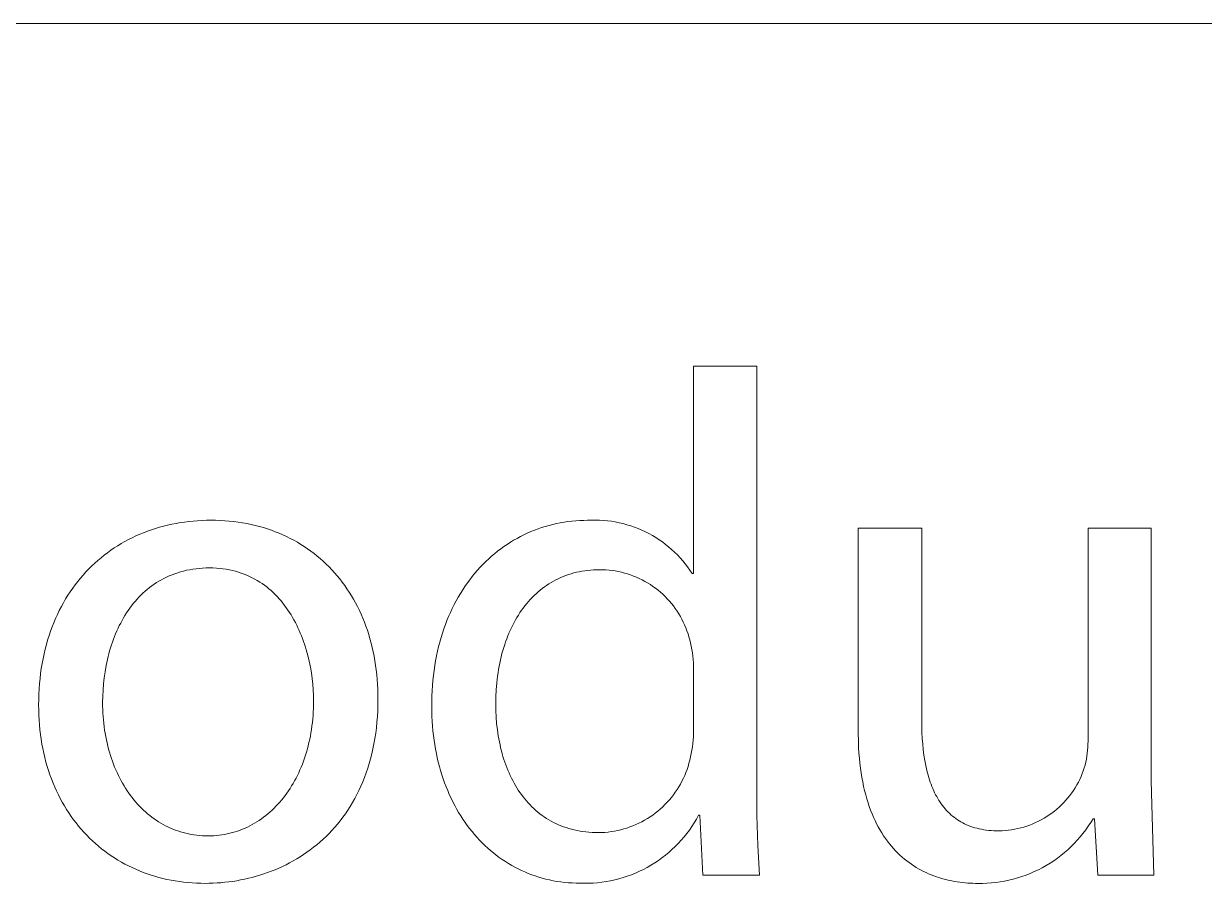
# Model space of a CAD drawing. Header units: millimetres. Extents: x 1383 to 4664, y -160 to 2132.
# Drawn here: x 3481.3 to 3535.3, y -15.9 to 23.5 of the extents above; entities that cross this region are included whole.
import ezdxf

# ---------------------------------------------------------------- set-up
doc = ezdxf.new("R2010")
doc.units = ezdxf.units.MM
doc.header["$MEASUREMENT"] = 0
doc.layers.add('Domyślny', color=7, linetype='Continuous', true_color=0x000000)

msp = doc.modelspace()

# ---------------------------------------------------------------- linework, layer by layer
at = {"layer": 'Domyślny', "color": 18, "lineweight": 15, "true_color": 0x000000}
for p, q in [((3423.999, 23.471), (4663.943, 23.471)), ((3511.93, -1.71), (3511.93, 7.784)), ((3511.93, 7.784), (3514.825, 7.784)), ((3514.825, 7.784), (3514.825, -11.423)), ((3487.848, 0.504), (3488.038, 0.547)), ((3488.038, 0.547), (3488.231, 0.585)), ((3488.231, 0.585), (3488.425, 0.619)), ((3488.425, 0.619), (3488.621, 0.648)), ((3488.621, 0.648), (3488.819, 0.673)), ((3488.819, 0.673), (3489.018, 0.693)), ((3489.018, 0.693), (3489.219, 0.709)), ((3489.219, 0.709), (3489.422, 0.72)), ((3489.422, 0.72), (3489.626, 0.727)), ((3489.626, 0.727), (3489.831, 0.73)), ((3489.831, 0.73), (3490.044, 0.727)), ((3490.044, 0.727), (3490.255, 0.72)), ((3490.255, 0.72), (3490.463, 0.708)), ((3490.463, 0.708), (3490.669, 0.691)), ((3490.669, 0.691), (3490.873, 0.67)), ((3490.873, 0.67), (3491.075, 0.643)), ((3491.075, 0.643), (3491.274, 0.613)), ((3491.274, 0.613), (3491.471, 0.577)), ((3491.471, 0.577), (3491.665, 0.537)), ((3505.481, 0.537), (3505.653, 0.576)), ((3505.653, 0.576), (3505.827, 0.611)), ((3505.827, 0.611), (3506.003, 0.641)), ((3506.003, 0.641), (3506.179, 0.667)), ((3506.179, 0.667), (3506.357, 0.688)), ((3506.357, 0.688), (3506.536, 0.705)), ((3506.536, 0.705), (3506.716, 0.717)), ((3506.716, 0.717), (3506.897, 0.724)), ((3506.897, 0.724), (3507.079, 0.726)), ((3507.079, 0.726), (3507.26, 0.734)), ((3507.26, 0.734), (3507.442, 0.736)), ((3507.442, 0.736), (3507.623, 0.731)), ((3507.623, 0.731), (3507.805, 0.72)), ((3507.805, 0.72), (3507.985, 0.703)), ((3507.985, 0.703), (3508.166, 0.68)), ((3508.166, 0.68), (3508.345, 0.651)), ((3508.345, 0.651), (3508.523, 0.615)), ((3508.523, 0.615), (3508.7, 0.573)), ((3508.7, 0.573), (3508.875, 0.526)), ((3486.224, -0.073), (3486.395, 0.008)), ((3486.395, 0.008), (3486.569, 0.085)), ((3486.569, 0.085), (3486.745, 0.158)), ((3486.745, 0.158), (3486.924, 0.226)), ((3486.924, 0.226), (3487.104, 0.291)), ((3487.104, 0.291), (3487.287, 0.35)), ((3487.287, 0.35), (3487.472, 0.406)), ((3487.472, 0.406), (3487.659, 0.457)), ((3487.659, 0.457), (3487.848, 0.504)), ((3491.665, 0.537), (3491.857, 0.493)), ((3491.857, 0.493), (3492.046, 0.444)), ((3492.046, 0.444), (3492.233, 0.391)), ((3492.233, 0.391), (3492.417, 0.333)), ((3492.417, 0.333), (3492.598, 0.271)), ((3492.598, 0.271), (3492.777, 0.205)), ((3492.777, 0.205), (3492.953, 0.135)), ((3492.953, 0.135), (3493.126, 0.06)), ((3493.126, 0.06), (3493.296, -0.019)), ((3504, -0.019), (3504.157, 0.06)), ((3504.157, 0.06), (3504.317, 0.135)), ((3504.317, 0.135), (3504.478, 0.206)), ((3504.478, 0.206), (3504.641, 0.272)), ((3504.641, 0.272), (3504.806, 0.334)), ((3504.806, 0.334), (3504.972, 0.391)), ((3504.972, 0.391), (3505.14, 0.444)), ((3505.14, 0.444), (3505.31, 0.492)), ((3505.31, 0.492), (3505.481, 0.537)), ((3508.875, 0.526), (3509.049, 0.472)), ((3509.049, 0.472), (3509.22, 0.413)), ((3509.22, 0.413), (3509.39, 0.347)), ((3509.39, 0.347), (3509.557, 0.276)), ((3509.557, 0.276), (3509.721, 0.199)), ((3509.721, 0.199), (3509.883, 0.117)), ((3509.883, 0.117), (3510.042, 0.029)), ((3510.042, 0.029), (3510.198, -0.064)), ((3519.469, -8.941), (3519.469, 0.368)), ((3519.469, 0.368), (3522.375, 0.368)), ((3522.375, 0.368), (3522.375, -8.438)), ((3529.99, -9.389), (3529.99, 0.368)), ((3529.99, 0.368), (3532.875, 0.368)), ((3532.875, 0.368), (3532.875, -11.203)), ((3485.249, -0.646), (3485.405, -0.54)), ((3485.405, -0.54), (3485.563, -0.439)), ((3485.563, -0.439), (3485.725, -0.341)), ((3485.725, -0.341), (3485.888, -0.247)), ((3485.888, -0.247), (3486.055, -0.158)), ((3486.055, -0.158), (3486.224, -0.073)), ((3493.296, -0.019), (3493.464, -0.102)), ((3493.464, -0.102), (3493.628, -0.189)), ((3493.628, -0.189), (3493.79, -0.28)), ((3493.79, -0.28), (3493.949, -0.376)), ((3493.949, -0.376), (3494.105, -0.475)), ((3494.105, -0.475), (3494.258, -0.578)), ((3503.1, -0.582), (3503.245, -0.478)), ((3503.245, -0.478), (3503.391, -0.378)), ((3503.391, -0.378), (3503.54, -0.282)), ((3503.54, -0.282), (3503.691, -0.19)), ((3503.691, -0.19), (3503.845, -0.102)), ((3503.845, -0.102), (3504, -0.019)), ((3510.198, -0.064), (3510.351, -0.163)), ((3510.351, -0.163), (3510.5, -0.267)), ((3510.5, -0.267), (3510.645, -0.375)), ((3510.645, -0.375), (3510.787, -0.489)), ((3510.787, -0.489), (3510.924, -0.608)), ((3484.654, -1.11), (3484.798, -0.988)), ((3484.798, -0.988), (3484.946, -0.87)), ((3484.946, -0.87), (3485.096, -0.756)), ((3485.096, -0.756), (3485.249, -0.646)), ((3494.258, -0.578), (3494.408, -0.685)), ((3494.408, -0.685), (3494.554, -0.796)), ((3494.554, -0.796), (3494.698, -0.91)), ((3494.698, -0.91), (3494.838, -1.029)), ((3494.838, -1.029), (3494.975, -1.151)), ((3502.415, -1.164), (3502.547, -1.04)), ((3502.547, -1.04), (3502.682, -0.92)), ((3502.682, -0.92), (3502.819, -0.803)), ((3502.819, -0.803), (3502.958, -0.691)), ((3502.958, -0.691), (3503.1, -0.582)), ((3510.924, -0.608), (3511.058, -0.731)), ((3511.058, -0.731), (3511.187, -0.858)), ((3511.187, -0.858), (3511.312, -0.991)), ((3511.312, -0.991), (3511.432, -1.127)), ((3484.108, -1.637), (3484.239, -1.499)), ((3484.239, -1.499), (3484.374, -1.366)), ((3484.374, -1.366), (3484.513, -1.236)), ((3484.513, -1.236), (3484.654, -1.11)), ((3488.576, -1.597), (3488.44, -1.633)), ((3488.715, -1.564), (3488.576, -1.597)), ((3488.857, -1.536), (3488.715, -1.564)), ((3489.001, -1.512), (3488.857, -1.536)), ((3489.149, -1.492), (3489.001, -1.512)), ((3489.299, -1.476), (3489.149, -1.492)), ((3489.451, -1.465), (3489.299, -1.476)), ((3489.607, -1.458), (3489.451, -1.465)), ((3489.765, -1.456), (3489.607, -1.458)), ((3489.924, -1.458), (3489.765, -1.456)), ((3490.08, -1.466), (3489.924, -1.458)), ((3490.233, -1.478), (3490.08, -1.466)), ((3490.382, -1.495), (3490.233, -1.478)), ((3490.529, -1.516), (3490.382, -1.495)), ((3490.673, -1.542), (3490.529, -1.516)), ((3490.814, -1.573), (3490.673, -1.542)), ((3490.952, -1.607), (3490.814, -1.573)), ((3491.087, -1.646), (3490.952, -1.607)), ((3494.975, -1.151), (3495.109, -1.277)), ((3495.109, -1.277), (3495.24, -1.406)), ((3495.24, -1.406), (3495.368, -1.539)), ((3495.368, -1.539), (3495.492, -1.676)), ((3501.916, -1.701), (3502.036, -1.561)), ((3502.036, -1.561), (3502.16, -1.425)), ((3502.16, -1.425), (3502.286, -1.293)), ((3502.286, -1.293), (3502.415, -1.164)), ((3506.818, -1.603), (3506.69, -1.628)), ((3506.948, -1.583), (3506.818, -1.603)), ((3507.08, -1.566), (3506.948, -1.583)), ((3507.213, -1.553), (3507.08, -1.566)), ((3507.349, -1.543), (3507.213, -1.553)), ((3507.486, -1.537), (3507.349, -1.543)), ((3507.625, -1.535), (3507.486, -1.537)), ((3507.769, -1.537), (3507.625, -1.535)), ((3507.914, -1.544), (3507.769, -1.537)), ((3508.058, -1.556), (3507.914, -1.544)), ((3508.202, -1.573), (3508.058, -1.556)), ((3508.345, -1.594), (3508.202, -1.573)), ((3508.487, -1.621), (3508.345, -1.594)), ((3508.628, -1.652), (3508.487, -1.621)), ((3511.432, -1.127), (3511.548, -1.267)), ((3511.548, -1.267), (3511.658, -1.411)), ((3511.658, -1.411), (3511.764, -1.559)), ((3511.764, -1.559), (3511.864, -1.71)), ((3483.614, -2.226), (3483.732, -2.073)), ((3483.732, -2.073), (3483.854, -1.924)), ((3483.854, -1.924), (3483.979, -1.779)), ((3483.979, -1.779), (3484.108, -1.637)), ((3487.336, -2.129), (3487.226, -2.202)), ((3487.448, -2.06), (3487.336, -2.129)), ((3487.562, -1.994), (3487.448, -2.06)), ((3487.68, -1.932), (3487.562, -1.994)), ((3487.8, -1.873), (3487.68, -1.932)), ((3487.922, -1.818), (3487.8, -1.873)), ((3488.048, -1.766), (3487.922, -1.818)), ((3488.176, -1.718), (3488.048, -1.766)), ((3488.307, -1.674), (3488.176, -1.718)), ((3488.44, -1.633), (3488.307, -1.674)), ((3491.219, -1.69), (3491.087, -1.646)), ((3491.348, -1.737), (3491.219, -1.69)), ((3491.475, -1.788), (3491.348, -1.737)), ((3491.598, -1.843), (3491.475, -1.788)), ((3491.719, -1.902), (3491.598, -1.843)), ((3491.837, -1.964), (3491.719, -1.902)), ((3491.952, -2.03), (3491.837, -1.964)), ((3492.065, -2.1), (3491.952, -2.03)), ((3492.174, -2.173), (3492.065, -2.1)), ((3495.492, -1.676), (3495.612, -1.816)), ((3495.612, -1.816), (3495.73, -1.959)), ((3495.73, -1.959), (3495.843, -2.106)), ((3495.843, -2.106), (3495.954, -2.257)), ((3501.463, -2.3), (3501.571, -2.145)), ((3501.571, -2.145), (3501.683, -1.993)), ((3501.683, -1.993), (3501.798, -1.845)), ((3501.798, -1.845), (3501.916, -1.701)), ((3505.408, -2.121), (3505.304, -2.186)), ((3505.515, -2.06), (3505.408, -2.121)), ((3505.624, -2.002), (3505.515, -2.06)), ((3505.735, -1.947), (3505.624, -2.002)), ((3505.847, -1.895), (3505.735, -1.947)), ((3505.962, -1.847), (3505.847, -1.895)), ((3506.079, -1.802), (3505.962, -1.847)), ((3506.197, -1.76), (3506.079, -1.802)), ((3506.318, -1.722), (3506.197, -1.76)), ((3506.44, -1.687), (3506.318, -1.722)), ((3506.564, -1.655), (3506.44, -1.687)), ((3506.69, -1.628), (3506.564, -1.655)), ((3508.768, -1.688), (3508.628, -1.652)), ((3508.907, -1.729), (3508.768, -1.688)), ((3509.044, -1.775), (3508.907, -1.729)), ((3509.179, -1.825), (3509.044, -1.775)), ((3509.313, -1.88), (3509.179, -1.825)), ((3509.445, -1.939), (3509.313, -1.88)), ((3509.575, -2.003), (3509.445, -1.939)), ((3509.702, -2.071), (3509.575, -2.003)), ((3509.827, -2.143), (3509.702, -2.071)), ((3509.95, -2.22), (3509.827, -2.143)), ((3511.864, -1.71), (3511.93, -1.71)), ((3483.28, -2.708), (3483.388, -2.544)), ((3483.388, -2.544), (3483.499, -2.383)), ((3483.499, -2.383), (3483.614, -2.226)), ((3486.625, -2.701), (3486.533, -2.794)), ((3486.718, -2.61), (3486.625, -2.701)), ((3486.815, -2.523), (3486.718, -2.61)), ((3486.914, -2.438), (3486.815, -2.523)), ((3487.015, -2.356), (3486.914, -2.438)), ((3487.119, -2.278), (3487.015, -2.356)), ((3487.226, -2.202), (3487.119, -2.278)), ((3492.281, -2.249), (3492.174, -2.173)), ((3492.386, -2.328), (3492.281, -2.249)), ((3492.487, -2.411), (3492.386, -2.328)), ((3492.586, -2.496), (3492.487, -2.411)), ((3492.682, -2.585), (3492.586, -2.496)), ((3492.775, -2.676), (3492.682, -2.585)), ((3492.866, -2.77), (3492.775, -2.676)), ((3495.954, -2.257), (3496.06, -2.411)), ((3496.06, -2.411), (3496.164, -2.568)), ((3496.164, -2.568), (3496.263, -2.728)), ((3501.157, -2.788), (3501.255, -2.622)), ((3501.255, -2.622), (3501.357, -2.459)), ((3501.357, -2.459), (3501.463, -2.3)), ((3504.718, -2.637), (3504.627, -2.722)), ((3504.81, -2.554), (3504.718, -2.637)), ((3504.905, -2.475), (3504.81, -2.554)), ((3505.001, -2.398), (3504.905, -2.475)), ((3505.1, -2.324), (3505.001, -2.398)), ((3505.201, -2.254), (3505.1, -2.324)), ((3505.304, -2.186), (3505.201, -2.254)), ((3510.07, -2.301), (3509.95, -2.22)), ((3510.187, -2.386), (3510.07, -2.301)), ((3510.301, -2.474), (3510.187, -2.386)), ((3510.412, -2.567), (3510.301, -2.474)), ((3510.52, -2.663), (3510.412, -2.567)), ((3510.624, -2.763), (3510.52, -2.663)), ((3482.887, -3.403), (3482.98, -3.224)), ((3482.98, -3.224), (3483.076, -3.048)), ((3483.076, -3.048), (3483.176, -2.876)), ((3483.176, -2.876), (3483.28, -2.708)), ((3486.194, -3.192), (3486.116, -3.298)), ((3486.275, -3.089), (3486.194, -3.192)), ((3486.359, -2.988), (3486.275, -3.089)), ((3486.445, -2.89), (3486.359, -2.988)), ((3486.533, -2.794), (3486.445, -2.89)), ((3492.954, -2.867), (3492.866, -2.77)), ((3493.04, -2.966), (3492.954, -2.867)), ((3493.123, -3.067), (3493.04, -2.966)), ((3493.204, -3.171), (3493.123, -3.067)), ((3493.281, -3.277), (3493.204, -3.171)), ((3496.263, -2.728), (3496.359, -2.892)), ((3496.359, -2.892), (3496.452, -3.058)), ((3496.452, -3.058), (3496.54, -3.228)), ((3496.54, -3.228), (3496.625, -3.402)), ((3500.881, -3.309), (3500.969, -3.131)), ((3500.969, -3.131), (3501.061, -2.958)), ((3501.061, -2.958), (3501.157, -2.788)), ((3504.207, -3.19), (3504.13, -3.292)), ((3504.287, -3.091), (3504.207, -3.19)), ((3504.369, -2.995), (3504.287, -3.091)), ((3504.453, -2.901), (3504.369, -2.995)), ((3504.539, -2.81), (3504.453, -2.901)), ((3504.627, -2.722), (3504.539, -2.81)), ((3510.725, -2.867), (3510.624, -2.763)), ((3510.823, -2.974), (3510.725, -2.867)), ((3510.916, -3.084), (3510.823, -2.974)), ((3511.006, -3.197), (3510.916, -3.084)), ((3511.092, -3.313), (3511.006, -3.197)), ((3482.634, -3.963), (3482.714, -3.773)), ((3482.714, -3.773), (3482.799, -3.586)), ((3482.799, -3.586), (3482.887, -3.403)), ((3485.826, -3.743), (3485.76, -3.859)), ((3485.895, -3.628), (3485.826, -3.743)), ((3485.966, -3.516), (3485.895, -3.628)), ((3486.04, -3.406), (3485.966, -3.516)), ((3486.116, -3.298), (3486.04, -3.406)), ((3493.357, -3.386), (3493.281, -3.277)), ((3493.43, -3.496), (3493.357, -3.386)), ((3493.5, -3.608), (3493.43, -3.496)), ((3493.568, -3.723), (3493.5, -3.608)), ((3493.633, -3.839), (3493.568, -3.723)), ((3496.625, -3.402), (3496.706, -3.578)), ((3496.706, -3.578), (3496.783, -3.757)), ((3496.783, -3.757), (3496.857, -3.939)), ((3500.637, -3.861), (3500.715, -3.674)), ((3500.715, -3.674), (3500.796, -3.489)), ((3500.796, -3.489), (3500.881, -3.309)), ((3503.842, -3.724), (3503.775, -3.838)), ((3503.91, -3.612), (3503.842, -3.724)), ((3503.981, -3.503), (3503.91, -3.612)), ((3504.055, -3.396), (3503.981, -3.503)), ((3504.13, -3.292), (3504.055, -3.396)), ((3511.174, -3.432), (3511.092, -3.313)), ((3511.252, -3.554), (3511.174, -3.432)), ((3511.326, -3.679), (3511.252, -3.554)), ((3511.395, -3.805), (3511.326, -3.679)), ((3482.485, -4.354), (3482.557, -4.156)), ((3482.557, -4.156), (3482.634, -3.963)), ((3485.577, -4.219), (3485.52, -4.343)), ((3485.635, -4.098), (3485.577, -4.219)), ((3485.697, -3.977), (3485.635, -4.098)), ((3485.76, -3.859), (3485.697, -3.977)), ((3493.696, -3.956), (3493.633, -3.839)), ((3493.756, -4.076), (3493.696, -3.956)), ((3493.815, -4.196), (3493.756, -4.076)), ((3493.87, -4.319), (3493.815, -4.196)), ((3493.923, -4.442), (3493.87, -4.319)), ((3496.857, -3.939), (3496.926, -4.124)), ((3496.926, -4.124), (3496.992, -4.312)), ((3496.992, -4.312), (3497.053, -4.503)), ((3500.427, -4.445), (3500.493, -4.247)), ((3500.493, -4.247), (3500.563, -4.053)), ((3500.563, -4.053), (3500.637, -3.861)), ((3503.532, -4.318), (3503.477, -4.443)), ((3503.589, -4.194), (3503.532, -4.318)), ((3503.649, -4.073), (3503.589, -4.194)), ((3503.711, -3.954), (3503.649, -4.073)), ((3503.775, -3.838), (3503.711, -3.954)), ((3511.46, -3.935), (3511.395, -3.805)), ((3511.521, -4.066), (3511.46, -3.935)), ((3511.577, -4.199), (3511.521, -4.066)), ((3511.628, -4.334), (3511.577, -4.199)), ((3482.294, -4.967), (3482.353, -4.759)), ((3482.353, -4.759), (3482.417, -4.555)), ((3482.417, -4.555), (3482.485, -4.354)), ((3485.319, -4.852), (3485.275, -4.983)), ((3485.366, -4.723), (3485.319, -4.852)), ((3485.415, -4.595), (3485.366, -4.723)), ((3485.466, -4.468), (3485.415, -4.595)), ((3485.52, -4.343), (3485.466, -4.468)), ((3493.974, -4.567), (3493.923, -4.442)), ((3494.023, -4.693), (3493.974, -4.567)), ((3494.069, -4.82), (3494.023, -4.693)), ((3494.113, -4.947), (3494.069, -4.82)), ((3497.053, -4.503), (3497.111, -4.697)), ((3497.111, -4.697), (3497.165, -4.893)), ((3500.253, -5.06), (3500.307, -4.852)), ((3500.307, -4.852), (3500.365, -4.647)), ((3500.365, -4.647), (3500.427, -4.445)), ((3503.325, -4.833), (3503.28, -4.967)), ((3503.374, -4.701), (3503.325, -4.833)), ((3503.424, -4.571), (3503.374, -4.701)), ((3503.477, -4.443), (3503.424, -4.571)), ((3511.675, -4.471), (3511.628, -4.334)), ((3511.718, -4.609), (3511.675, -4.471)), ((3511.755, -4.749), (3511.718, -4.609)), ((3511.788, -4.89), (3511.755, -4.749)), ((3482.142, -5.611), (3482.188, -5.393)), ((3482.188, -5.393), (3482.239, -5.178)), ((3482.239, -5.178), (3482.294, -4.967)), ((3485.156, -5.383), (3485.121, -5.518)), ((3485.193, -5.249), (3485.156, -5.383)), ((3485.233, -5.115), (3485.193, -5.249)), ((3485.275, -4.983), (3485.233, -5.115)), ((3494.155, -5.076), (3494.113, -4.947)), ((3494.194, -5.205), (3494.155, -5.076)), ((3494.266, -5.466), (3494.194, -5.205)), ((3497.165, -4.893), (3497.214, -5.093)), ((3497.214, -5.093), (3497.259, -5.295)), ((3497.259, -5.295), (3497.301, -5.499)), ((3500.157, -5.486), (3500.203, -5.271)), ((3500.203, -5.271), (3500.253, -5.06)), ((3503.157, -5.381), (3503.12, -5.523)), ((3503.195, -5.241), (3503.157, -5.381)), ((3503.236, -5.103), (3503.195, -5.241)), ((3503.28, -4.967), (3503.236, -5.103)), ((3511.823, -5.039), (3511.788, -4.89)), ((3511.853, -5.189), (3511.823, -5.039)), ((3511.879, -5.34), (3511.853, -5.189)), ((3511.899, -5.491), (3511.879, -5.34)), ((3482.064, -6.058), (3482.101, -5.833)), ((3482.101, -5.833), (3482.142, -5.611)), ((3485.03, -5.929), (3484.981, -6.207)), ((3485.088, -5.654), (3485.03, -5.929)), ((3485.121, -5.518), (3485.088, -5.654)), ((3494.328, -5.728), (3494.266, -5.466)), ((3494.382, -5.992), (3494.328, -5.728)), ((3497.301, -5.499), (3497.338, -5.706)), ((3497.338, -5.706), (3497.371, -5.916)), ((3497.371, -5.916), (3497.399, -6.129)), ((3500.046, -6.15), (3500.078, -5.925)), ((3500.078, -5.925), (3500.116, -5.704)), ((3500.116, -5.704), (3500.157, -5.486)), ((3503.055, -5.813), (3503.026, -5.96)), ((3503.086, -5.667), (3503.055, -5.813)), ((3503.12, -5.523), (3503.086, -5.667)), ((3511.914, -5.644), (3511.899, -5.491)), ((3511.925, -5.796), (3511.914, -5.644)), ((3511.93, -5.949), (3511.925, -5.796)), ((3482.005, -6.518), (3482.032, -6.287)), ((3482.032, -6.287), (3482.064, -6.058)), ((3484.941, -6.487), (3484.91, -6.769)), ((3484.981, -6.207), (3484.941, -6.487)), ((3494.428, -6.255), (3494.382, -5.992)), ((3494.465, -6.519), (3494.428, -6.255)), ((3497.399, -6.129), (3497.423, -6.344)), ((3497.423, -6.344), (3497.443, -6.561)), ((3499.993, -6.608), (3500.017, -6.377)), ((3500.017, -6.377), (3500.046, -6.15)), ((3502.954, -6.412), (3502.918, -6.722)), ((3502.976, -6.26), (3502.954, -6.412)), ((3503, -6.109), (3502.976, -6.26)), ((3503.026, -5.96), (3503, -6.109)), ((3511.93, -6.102), (3511.93, -5.949)), ((3511.93, -8.867), (3511.93, -6.102)), ((3481.952, -7.234), (3481.965, -6.992)), ((3481.965, -6.992), (3481.983, -6.754)), ((3481.983, -6.754), (3482.005, -6.518)), ((3484.91, -6.769), (3484.888, -7.052)), ((3494.493, -6.781), (3494.465, -6.519)), ((3494.513, -7.041), (3494.493, -6.781)), ((3497.443, -6.561), (3497.459, -6.781)), ((3497.459, -6.781), (3497.47, -7.003)), ((3497.47, -7.003), (3497.477, -7.227)), ((3499.959, -7.078), (3499.974, -6.841)), ((3499.974, -6.841), (3499.993, -6.608)), ((3502.918, -6.722), (3502.893, -7.038)), ((3481.942, -7.727), (3481.945, -7.479)), ((3481.945, -7.479), (3481.952, -7.234)), ((3484.875, -7.335), (3484.87, -7.618)), ((3484.888, -7.052), (3484.875, -7.335)), ((3494.525, -7.298), (3494.513, -7.041)), ((3494.529, -7.552), (3494.525, -7.298)), ((3494.527, -7.72), (3494.529, -7.552)), ((3497.479, -7.454), (3497.476, -7.727)), ((3497.477, -7.227), (3497.479, -7.454)), ((3499.944, -7.561), (3499.949, -7.318)), ((3499.944, -7.807), (3499.944, -7.561)), ((3499.949, -7.318), (3499.959, -7.078)), ((3502.877, -7.36), (3502.872, -7.687)), ((3502.893, -7.038), (3502.877, -7.36)), ((3481.945, -7.961), (3481.942, -7.727)), ((3481.952, -8.192), (3481.945, -7.961)), ((3484.87, -7.618), (3484.872, -7.78)), ((3484.872, -7.78), (3484.876, -7.941)), ((3484.876, -7.941), (3484.884, -8.101)), ((3484.884, -8.101), (3484.894, -8.259)), ((3494.505, -8.212), (3494.515, -8.05)), ((3494.515, -8.05), (3494.523, -7.885)), ((3494.523, -7.885), (3494.527, -7.72)), ((3497.467, -7.995), (3497.453, -8.259)), ((3497.476, -7.727), (3497.467, -7.995)), ((3499.946, -8.033), (3499.944, -7.807)), ((3499.952, -8.256), (3499.946, -8.033)), ((3502.872, -7.687), (3502.877, -7.986)), ((3502.877, -7.986), (3502.89, -8.282)), ((3481.964, -8.42), (3481.952, -8.192)), ((3481.981, -8.645), (3481.964, -8.42)), ((3482.002, -8.868), (3481.981, -8.645)), ((3484.894, -8.259), (3484.906, -8.416)), ((3484.906, -8.416), (3484.922, -8.571)), ((3484.922, -8.571), (3484.941, -8.725)), ((3494.456, -8.691), (3494.475, -8.533)), ((3494.475, -8.533), (3494.492, -8.373)), ((3494.492, -8.373), (3494.505, -8.212)), ((3497.432, -8.518), (3497.406, -8.771)), ((3497.453, -8.259), (3497.432, -8.518)), ((3499.963, -8.477), (3499.952, -8.256)), ((3499.978, -8.695), (3499.963, -8.477)), ((3502.89, -8.282), (3502.913, -8.574)), ((3502.913, -8.574), (3502.945, -8.862)), ((3522.375, -8.438), (3522.378, -8.718)), ((3482.028, -9.088), (3482.002, -8.868)), ((3482.058, -9.304), (3482.028, -9.088)), ((3484.941, -8.725), (3484.962, -8.878)), ((3484.962, -8.878), (3484.986, -9.029)), ((3484.986, -9.029), (3485.012, -9.178)), ((3485.012, -9.178), (3485.042, -9.326)), ((3494.352, -9.304), (3494.382, -9.153)), ((3494.382, -9.153), (3494.41, -9.001)), ((3494.41, -9.001), (3494.434, -8.847)), ((3494.434, -8.847), (3494.456, -8.691)), ((3497.375, -9.021), (3497.338, -9.265)), ((3497.406, -8.771), (3497.375, -9.021)), ((3499.997, -8.911), (3499.978, -8.695)), ((3500.02, -9.125), (3499.997, -8.911)), ((3500.047, -9.336), (3500.02, -9.125)), ((3502.945, -8.862), (3502.987, -9.145)), ((3502.987, -9.145), (3503.011, -9.285)), ((3511.917, -9.338), (3511.927, -9.181)), ((3511.927, -9.181), (3511.931, -9.024)), ((3511.931, -9.024), (3511.93, -8.867)), ((3519.477, -9.451), (3519.469, -8.941)), ((3522.378, -8.718), (3522.386, -8.992)), ((3522.386, -8.992), (3522.4, -9.26)), ((3482.093, -9.518), (3482.058, -9.304)), ((3482.133, -9.729), (3482.093, -9.518)), ((3482.177, -9.937), (3482.133, -9.729)), ((3485.042, -9.326), (3485.074, -9.472)), ((3485.074, -9.472), (3485.108, -9.616)), ((3485.108, -9.616), (3485.145, -9.759)), ((3494.246, -9.745), (3494.284, -9.6)), ((3494.284, -9.6), (3494.319, -9.453)), ((3494.319, -9.453), (3494.352, -9.304)), ((3497.296, -9.505), (3497.249, -9.74)), ((3497.338, -9.265), (3497.296, -9.505)), ((3500.078, -9.544), (3500.047, -9.336)), ((3500.113, -9.75), (3500.078, -9.544)), ((3503.011, -9.285), (3503.037, -9.423)), ((3503.037, -9.423), (3503.066, -9.56)), ((3503.066, -9.56), (3503.096, -9.696)), ((3503.096, -9.696), (3503.13, -9.83)), ((3511.856, -9.805), (3511.881, -9.65)), ((3511.881, -9.65), (3511.902, -9.494)), ((3511.902, -9.494), (3511.917, -9.338)), ((3519.488, -9.697), (3519.477, -9.451)), ((3519.503, -9.937), (3519.488, -9.697)), ((3522.4, -9.26), (3522.419, -9.522)), ((3522.419, -9.522), (3522.445, -9.777)), ((3529.972, -9.802), (3529.983, -9.665)), ((3529.983, -9.665), (3529.989, -9.527)), ((3529.989, -9.527), (3529.99, -9.389)), ((3482.225, -10.142), (3482.177, -9.937)), ((3482.277, -10.344), (3482.225, -10.142)), ((3485.145, -9.759), (3485.185, -9.899)), ((3485.185, -9.899), (3485.227, -10.038)), ((3485.227, -10.038), (3485.272, -10.175)), ((3485.272, -10.175), (3485.319, -10.31)), ((3494.067, -10.305), (3494.116, -10.168)), ((3494.116, -10.168), (3494.162, -10.029)), ((3494.162, -10.029), (3494.205, -9.888)), ((3494.205, -9.888), (3494.246, -9.745)), ((3497.14, -10.195), (3497.078, -10.416)), ((3497.197, -9.97), (3497.14, -10.195)), ((3497.249, -9.74), (3497.197, -9.97)), ((3500.152, -9.953), (3500.113, -9.75)), ((3500.195, -10.153), (3500.152, -9.953)), ((3500.241, -10.35), (3500.195, -10.153)), ((3503.13, -9.83), (3503.165, -9.962)), ((3503.165, -9.962), (3503.203, -10.093)), ((3503.203, -10.093), (3503.243, -10.222)), ((3503.243, -10.222), (3503.285, -10.35)), ((3511.719, -10.399), (3511.756, -10.256)), ((3511.756, -10.256), (3511.788, -10.112)), ((3511.788, -10.112), (3511.824, -9.959)), ((3511.824, -9.959), (3511.856, -9.805)), ((3519.522, -10.172), (3519.503, -9.937)), ((3519.545, -10.4), (3519.522, -10.172)), ((3522.445, -9.777), (3522.477, -10.025)), ((3522.477, -10.025), (3522.515, -10.267)), ((3522.515, -10.267), (3522.559, -10.501)), ((3529.885, -10.347), (3529.913, -10.212)), ((3529.913, -10.212), (3529.937, -10.076)), ((3529.937, -10.076), (3529.957, -9.939)), ((3529.957, -9.939), (3529.972, -9.802)), ((3482.334, -10.542), (3482.277, -10.344)), ((3482.395, -10.738), (3482.334, -10.542)), ((3482.46, -10.931), (3482.395, -10.738)), ((3485.319, -10.31), (3485.369, -10.443)), ((3485.369, -10.443), (3485.421, -10.574)), ((3485.421, -10.574), (3485.475, -10.703)), ((3485.475, -10.703), (3485.532, -10.83)), ((3493.85, -10.831), (3493.908, -10.703)), ((3493.908, -10.703), (3493.963, -10.572)), ((3493.963, -10.572), (3494.017, -10.439)), ((3494.017, -10.439), (3494.067, -10.305)), ((3497.011, -10.632), (3496.939, -10.844)), ((3497.078, -10.416), (3497.011, -10.632)), ((3500.292, -10.545), (3500.241, -10.35)), ((3500.346, -10.737), (3500.292, -10.545)), ((3500.403, -10.926), (3500.346, -10.737)), ((3503.285, -10.35), (3503.33, -10.476)), ((3503.33, -10.476), (3503.377, -10.6)), ((3503.377, -10.6), (3503.426, -10.723)), ((3503.426, -10.723), (3503.478, -10.843)), ((3511.579, -10.819), (3511.63, -10.681)), ((3511.63, -10.681), (3511.677, -10.541)), ((3511.677, -10.541), (3511.719, -10.399)), ((3519.571, -10.623), (3519.545, -10.4)), ((3519.602, -10.84), (3519.571, -10.623)), ((3522.559, -10.501), (3522.61, -10.728)), ((3522.61, -10.728), (3522.638, -10.839)), ((3529.728, -10.875), (3529.774, -10.745)), ((3529.774, -10.745), (3529.815, -10.613)), ((3529.815, -10.613), (3529.852, -10.48)), ((3529.852, -10.48), (3529.885, -10.347)), ((3482.529, -11.12), (3482.46, -10.931)), ((3482.602, -11.306), (3482.529, -11.12)), ((3482.678, -11.489), (3482.602, -11.306)), ((3485.532, -10.83), (3485.591, -10.955)), ((3485.591, -10.955), (3485.652, -11.077)), ((3485.652, -11.077), (3485.716, -11.198)), ((3485.716, -11.198), (3485.782, -11.316)), ((3485.782, -11.316), (3485.85, -11.432)), ((3493.526, -11.437), (3493.595, -11.321)), ((3493.595, -11.321), (3493.662, -11.202)), ((3493.662, -11.202), (3493.727, -11.08)), ((3493.727, -11.08), (3493.79, -10.957)), ((3493.79, -10.957), (3493.85, -10.831)), ((3496.782, -11.254), (3496.697, -11.451)), ((3496.863, -11.051), (3496.782, -11.254)), ((3496.939, -10.844), (3496.863, -11.051)), ((3500.465, -11.112), (3500.403, -10.926)), ((3500.53, -11.295), (3500.465, -11.112)), ((3500.598, -11.476), (3500.53, -11.295)), ((3503.478, -10.843), (3503.532, -10.962)), ((3503.532, -10.962), (3503.588, -11.078)), ((3503.588, -11.078), (3503.646, -11.193)), ((3503.646, -11.193), (3503.707, -11.306)), ((3503.707, -11.306), (3503.77, -11.416)), ((3511.253, -11.48), (3511.327, -11.353)), ((3511.327, -11.353), (3511.397, -11.223)), ((3511.397, -11.223), (3511.462, -11.09)), ((3511.462, -11.09), (3511.523, -10.956)), ((3511.523, -10.956), (3511.579, -10.819)), ((3519.636, -11.051), (3519.602, -10.84)), ((3519.675, -11.257), (3519.636, -11.051)), ((3519.716, -11.458), (3519.675, -11.257)), ((3522.638, -10.839), (3522.668, -10.948)), ((3522.668, -10.948), (3522.699, -11.055)), ((3522.699, -11.055), (3522.732, -11.16)), ((3522.732, -11.16), (3522.767, -11.263)), ((3522.767, -11.263), (3522.804, -11.364)), ((3529.477, -11.394), (3529.547, -11.268)), ((3529.547, -11.268), (3529.612, -11.139)), ((3529.612, -11.139), (3529.672, -11.008)), ((3529.672, -11.008), (3529.728, -10.875)), ((3532.875, -11.203), (3533.006, -15.529)), ((3482.759, -11.669), (3482.678, -11.489)), ((3482.844, -11.845), (3482.759, -11.669)), ((3482.933, -12.018), (3482.844, -11.845)), ((3485.85, -11.432), (3485.921, -11.545)), ((3485.921, -11.545), (3485.993, -11.656)), ((3485.993, -11.656), (3486.068, -11.765)), ((3486.068, -11.765), (3486.145, -11.871)), ((3486.145, -11.871), (3486.224, -11.975)), ((3493.147, -11.983), (3493.227, -11.879)), ((3493.227, -11.879), (3493.305, -11.772)), ((3493.305, -11.772), (3493.38, -11.663)), ((3493.38, -11.663), (3493.454, -11.551)), ((3493.454, -11.551), (3493.526, -11.437)), ((3496.514, -11.833), (3496.417, -12.018)), ((3496.608, -11.645), (3496.514, -11.833)), ((3496.697, -11.451), (3496.608, -11.645)), ((3500.67, -11.653), (3500.598, -11.476)), ((3500.745, -11.827), (3500.67, -11.653)), ((3500.824, -11.998), (3500.745, -11.827)), ((3503.77, -11.416), (3503.835, -11.524)), ((3503.835, -11.524), (3503.903, -11.63)), ((3503.903, -11.63), (3503.973, -11.734)), ((3503.973, -11.734), (3504.045, -11.836)), ((3504.045, -11.836), (3504.12, -11.935)), ((3510.915, -11.964), (3511.006, -11.847)), ((3511.006, -11.847), (3511.092, -11.728)), ((3511.092, -11.728), (3511.175, -11.605)), ((3511.175, -11.605), (3511.253, -11.48)), ((3514.825, -11.423), (3514.833, -12.794)), ((3519.761, -11.653), (3519.716, -11.458)), ((3519.81, -11.842), (3519.761, -11.653)), ((3519.862, -12.026), (3519.81, -11.842)), ((3522.804, -11.364), (3522.842, -11.463)), ((3522.842, -11.463), (3522.882, -11.56)), ((3522.882, -11.56), (3522.924, -11.655)), ((3522.924, -11.655), (3522.968, -11.748)), ((3522.968, -11.748), (3523.013, -11.839)), ((3523.013, -11.839), (3523.061, -11.928)), ((3529.067, -11.987), (3529.157, -11.874)), ((3529.157, -11.874), (3529.244, -11.758)), ((3529.244, -11.758), (3529.326, -11.64)), ((3529.326, -11.64), (3529.404, -11.518)), ((3529.404, -11.518), (3529.477, -11.394)), ((3483.025, -12.188), (3482.933, -12.018)), ((3483.121, -12.354), (3483.025, -12.188)), ((3483.22, -12.517), (3483.121, -12.354)), ((3486.224, -11.975), (3486.305, -12.076)), ((3486.305, -12.076), (3486.388, -12.174)), ((3486.388, -12.174), (3486.473, -12.27)), ((3486.473, -12.27), (3486.56, -12.364)), ((3486.56, -12.364), (3486.649, -12.454)), ((3492.718, -12.463), (3492.807, -12.372)), ((3492.807, -12.372), (3492.895, -12.279)), ((3492.895, -12.279), (3492.981, -12.183)), ((3492.981, -12.183), (3493.065, -12.084)), ((3493.065, -12.084), (3493.147, -11.983)), ((3496.21, -12.373), (3496.1, -12.543)), ((3496.315, -12.197), (3496.21, -12.373)), ((3496.417, -12.018), (3496.315, -12.197)), ((3500.906, -12.166), (3500.824, -11.998)), ((3500.991, -12.331), (3500.906, -12.166)), ((3501.08, -12.492), (3500.991, -12.331)), ((3504.12, -11.935), (3504.197, -12.032)), ((3504.197, -12.032), (3504.276, -12.126)), ((3504.276, -12.126), (3504.357, -12.218)), ((3504.357, -12.218), (3504.441, -12.307)), ((3504.441, -12.307), (3504.527, -12.394)), ((3504.527, -12.394), (3504.615, -12.478)), ((3510.405, -12.496), (3510.514, -12.396)), ((3510.514, -12.396), (3510.62, -12.293)), ((3510.62, -12.293), (3510.722, -12.187)), ((3510.722, -12.187), (3510.82, -12.077)), ((3510.82, -12.077), (3510.915, -11.964)), ((3519.917, -12.205), (3519.862, -12.026)), ((3519.975, -12.379), (3519.917, -12.205)), ((3520.037, -12.548), (3519.975, -12.379)), ((3523.061, -11.928), (3523.11, -12.014)), ((3523.11, -12.014), (3523.162, -12.099)), ((3523.162, -12.099), (3523.215, -12.181)), ((3523.215, -12.181), (3523.27, -12.261)), ((3523.27, -12.261), (3523.327, -12.338)), ((3523.327, -12.338), (3523.386, -12.414)), ((3523.386, -12.414), (3523.447, -12.487)), ((3528.562, -12.5), (3528.67, -12.404)), ((3528.67, -12.404), (3528.774, -12.305)), ((3528.774, -12.305), (3528.876, -12.202)), ((3528.876, -12.202), (3528.973, -12.096)), ((3528.973, -12.096), (3529.067, -11.987)), ((3483.323, -12.676), (3483.22, -12.517)), ((3483.43, -12.832), (3483.323, -12.676)), ((3483.54, -12.985), (3483.43, -12.832)), ((3486.649, -12.454), (3486.74, -12.542)), ((3486.74, -12.542), (3486.833, -12.627)), ((3486.833, -12.627), (3486.928, -12.709)), ((3486.928, -12.709), (3487.025, -12.788)), ((3487.025, -12.788), (3487.123, -12.865)), ((3487.123, -12.865), (3487.224, -12.938)), ((3487.224, -12.938), (3487.326, -13.009)), ((3492.04, -13.016), (3492.142, -12.946)), ((3492.142, -12.946), (3492.242, -12.872)), ((3492.242, -12.872), (3492.341, -12.796)), ((3492.341, -12.796), (3492.438, -12.717)), ((3492.438, -12.717), (3492.533, -12.635)), ((3492.533, -12.635), (3492.626, -12.55)), ((3492.626, -12.55), (3492.718, -12.463)), ((3495.871, -12.871), (3495.751, -13.029)), ((3495.987, -12.71), (3495.871, -12.871)), ((3496.1, -12.543), (3495.987, -12.71)), ((3501.171, -12.65), (3501.08, -12.492)), ((3501.266, -12.806), (3501.171, -12.65)), ((3501.364, -12.957), (3501.266, -12.806)), ((3501.465, -13.106), (3501.364, -12.957)), ((3504.615, -12.478), (3504.706, -12.559)), ((3504.706, -12.559), (3504.799, -12.638)), ((3504.799, -12.638), (3504.894, -12.714)), ((3504.894, -12.714), (3504.991, -12.787)), ((3504.991, -12.787), (3505.091, -12.857)), ((3505.091, -12.857), (3505.193, -12.924)), ((3505.193, -12.924), (3505.298, -12.988)), ((3509.685, -13.009), (3509.812, -12.934)), ((3509.812, -12.934), (3509.937, -12.854)), ((3509.937, -12.854), (3510.058, -12.771)), ((3510.058, -12.771), (3510.177, -12.683)), ((3510.177, -12.683), (3510.293, -12.591)), ((3510.293, -12.591), (3510.405, -12.496)), ((3512.062, -12.953), (3511.959, -13.125)), ((3512.159, -12.778), (3512.062, -12.953)), ((3512.214, -12.778), (3512.159, -12.778)), ((3512.356, -15.532), (3512.214, -12.778)), ((3514.833, -12.794), (3514.873, -14.163)), ((3520.101, -12.712), (3520.037, -12.548)), ((3520.169, -12.871), (3520.101, -12.712)), ((3520.239, -13.024), (3520.169, -12.871)), ((3523.447, -12.487), (3523.51, -12.557)), ((3523.51, -12.557), (3523.575, -12.626)), ((3523.575, -12.626), (3523.642, -12.692)), ((3523.642, -12.692), (3523.712, -12.755)), ((3523.712, -12.755), (3523.783, -12.816)), ((3523.783, -12.816), (3523.856, -12.875)), ((3523.856, -12.875), (3523.932, -12.931)), ((3523.932, -12.931), (3524.01, -12.985)), ((3527.85, -12.989), (3527.975, -12.918)), ((3527.975, -12.918), (3528.098, -12.843)), ((3528.098, -12.843), (3528.218, -12.763)), ((3528.218, -12.763), (3528.336, -12.679)), ((3528.336, -12.679), (3528.45, -12.591)), ((3528.45, -12.591), (3528.562, -12.5)), ((3530.22, -12.94), (3530.113, -13.114)), ((3530.285, -12.94), (3530.22, -12.94)), ((3530.438, -15.529), (3530.285, -12.94)), ((3483.654, -13.134), (3483.54, -12.985)), ((3483.771, -13.279), (3483.654, -13.134)), ((3483.891, -13.421), (3483.771, -13.279)), ((3484.014, -13.56), (3483.891, -13.421)), ((3487.326, -13.009), (3487.43, -13.076)), ((3487.43, -13.076), (3487.535, -13.141)), ((3487.535, -13.141), (3487.642, -13.202)), ((3487.642, -13.202), (3487.751, -13.26)), ((3487.751, -13.26), (3487.862, -13.315)), ((3487.862, -13.315), (3487.974, -13.366)), ((3487.974, -13.366), (3488.088, -13.415)), ((3488.088, -13.415), (3488.203, -13.46)), ((3488.203, -13.46), (3488.32, -13.501)), ((3488.32, -13.501), (3488.439, -13.54)), ((3490.935, -13.542), (3491.052, -13.504)), ((3491.052, -13.504), (3491.168, -13.463)), ((3491.168, -13.463), (3491.282, -13.418)), ((3491.282, -13.418), (3491.395, -13.371)), ((3491.395, -13.371), (3491.506, -13.319)), ((3491.506, -13.319), (3491.616, -13.265)), ((3491.616, -13.265), (3491.724, -13.207)), ((3491.724, -13.207), (3491.831, -13.147)), ((3491.831, -13.147), (3491.936, -13.083)), ((3491.936, -13.083), (3492.04, -13.016)), ((3495.37, -13.475), (3495.237, -13.614)), ((3495.5, -13.33), (3495.37, -13.475)), ((3495.627, -13.182), (3495.5, -13.33)), ((3495.751, -13.029), (3495.627, -13.182)), ((3501.569, -13.251), (3501.465, -13.106)), ((3501.676, -13.392), (3501.569, -13.251)), ((3501.786, -13.53), (3501.676, -13.392)), ((3505.298, -12.988), (3505.404, -13.049)), ((3505.404, -13.049), (3505.513, -13.107)), ((3505.513, -13.107), (3505.625, -13.162)), ((3505.625, -13.162), (3505.738, -13.214)), ((3505.738, -13.214), (3505.854, -13.262)), ((3505.854, -13.262), (3505.972, -13.308)), ((3505.972, -13.308), (3506.093, -13.349)), ((3506.093, -13.349), (3506.216, -13.388)), ((3506.216, -13.388), (3506.341, -13.423)), ((3506.341, -13.423), (3506.468, -13.455)), ((3506.468, -13.455), (3506.598, -13.483)), ((3506.598, -13.483), (3506.73, -13.507)), ((3506.73, -13.507), (3506.864, -13.528)), ((3508.158, -13.532), (3508.304, -13.508)), ((3508.304, -13.508), (3508.449, -13.48)), ((3508.449, -13.48), (3508.593, -13.447)), ((3508.593, -13.447), (3508.735, -13.408)), ((3508.735, -13.408), (3508.876, -13.365)), ((3508.876, -13.365), (3509.016, -13.318)), ((3509.016, -13.318), (3509.154, -13.265)), ((3509.154, -13.265), (3509.29, -13.208)), ((3509.29, -13.208), (3509.424, -13.146)), ((3509.424, -13.146), (3509.556, -13.08)), ((3509.556, -13.08), (3509.685, -13.009)), ((3511.737, -13.457), (3511.617, -13.617)), ((3511.851, -13.293), (3511.737, -13.457)), ((3511.959, -13.125), (3511.851, -13.293)), ((3520.312, -13.173), (3520.239, -13.024)), ((3520.388, -13.318), (3520.312, -13.173)), ((3520.466, -13.457), (3520.388, -13.318)), ((3520.547, -13.592), (3520.466, -13.457)), ((3524.01, -12.985), (3524.089, -13.036)), ((3524.089, -13.036), (3524.171, -13.085)), ((3524.171, -13.085), (3524.256, -13.131)), ((3524.256, -13.131), (3524.342, -13.174)), ((3524.342, -13.174), (3524.431, -13.215)), ((3524.431, -13.215), (3524.521, -13.253)), ((3524.521, -13.253), (3524.615, -13.289)), ((3524.615, -13.289), (3524.71, -13.322)), ((3524.71, -13.322), (3524.808, -13.352)), ((3524.808, -13.352), (3524.908, -13.379)), ((3524.908, -13.379), (3525.01, -13.404)), ((3525.01, -13.404), (3525.115, -13.425)), ((3525.115, -13.425), (3525.222, -13.444)), ((3525.222, -13.444), (3525.331, -13.46)), ((3525.331, -13.46), (3525.443, -13.474)), ((3525.443, -13.474), (3525.557, -13.484)), ((3525.557, -13.484), (3525.674, -13.491)), ((3525.674, -13.491), (3525.793, -13.496)), ((3525.793, -13.496), (3525.915, -13.497)), ((3525.915, -13.497), (3526.059, -13.493)), ((3526.059, -13.493), (3526.203, -13.483)), ((3526.203, -13.483), (3526.347, -13.468)), ((3526.347, -13.468), (3526.49, -13.449)), ((3526.49, -13.449), (3526.632, -13.424)), ((3526.632, -13.424), (3526.773, -13.395)), ((3526.773, -13.395), (3526.913, -13.361)), ((3526.913, -13.361), (3527.052, -13.322)), ((3527.052, -13.322), (3527.189, -13.278)), ((3527.189, -13.278), (3527.325, -13.229)), ((3527.325, -13.229), (3527.459, -13.176)), ((3527.459, -13.176), (3527.592, -13.118)), ((3527.592, -13.118), (3527.722, -13.056)), ((3527.722, -13.056), (3527.85, -12.989)), ((3529.883, -13.452), (3529.759, -13.614)), ((3530.001, -13.285), (3529.883, -13.452)), ((3530.113, -13.114), (3530.001, -13.285)), ((3484.141, -13.694), (3484.014, -13.56)), ((3484.271, -13.825), (3484.141, -13.694)), ((3484.404, -13.952), (3484.271, -13.825)), ((3484.54, -14.076), (3484.404, -13.952)), ((3488.439, -13.54), (3488.558, -13.574)), ((3488.558, -13.574), (3488.68, -13.606)), ((3488.68, -13.606), (3488.803, -13.633)), ((3488.803, -13.633), (3488.927, -13.658)), ((3488.927, -13.658), (3489.052, -13.678)), ((3489.052, -13.678), (3489.179, -13.695)), ((3489.179, -13.695), (3489.307, -13.708)), ((3489.307, -13.708), (3489.437, -13.718)), ((3489.437, -13.718), (3489.568, -13.724)), ((3489.568, -13.724), (3489.7, -13.726)), ((3489.7, -13.726), (3489.828, -13.724)), ((3489.828, -13.724), (3489.956, -13.718)), ((3489.956, -13.718), (3490.082, -13.709)), ((3490.082, -13.709), (3490.208, -13.696)), ((3490.208, -13.696), (3490.332, -13.679)), ((3490.332, -13.679), (3490.455, -13.659)), ((3490.455, -13.659), (3490.577, -13.635)), ((3490.577, -13.635), (3490.698, -13.607)), ((3490.698, -13.607), (3490.817, -13.576)), ((3490.817, -13.576), (3490.935, -13.542)), ((3494.82, -14.008), (3494.676, -14.131)), ((3494.962, -13.881), (3494.82, -14.008)), ((3495.101, -13.75), (3494.962, -13.881)), ((3495.237, -13.614), (3495.101, -13.75)), ((3501.898, -13.665), (3501.786, -13.53)), ((3502.014, -13.796), (3501.898, -13.665)), ((3502.132, -13.923), (3502.014, -13.796)), ((3502.253, -14.047), (3502.132, -13.923)), ((3502.377, -14.167), (3502.253, -14.047)), ((3506.864, -13.528), (3507.001, -13.545)), ((3507.001, -13.545), (3507.14, -13.558)), ((3507.14, -13.558), (3507.281, -13.568)), ((3507.281, -13.568), (3507.424, -13.574)), ((3507.424, -13.574), (3507.57, -13.576)), ((3507.57, -13.576), (3507.718, -13.572)), ((3507.718, -13.572), (3507.865, -13.564)), ((3507.865, -13.564), (3508.012, -13.55)), ((3508.012, -13.55), (3508.158, -13.532)), ((3511.361, -13.925), (3511.226, -14.072)), ((3511.492, -13.773), (3511.361, -13.925)), ((3511.617, -13.617), (3511.492, -13.773)), ((3520.631, -13.722), (3520.547, -13.592)), ((3520.716, -13.848), (3520.631, -13.722)), ((3520.805, -13.969), (3520.716, -13.848)), ((3520.895, -14.086), (3520.805, -13.969)), ((3529.496, -13.926), (3529.356, -14.075)), ((3529.63, -13.772), (3529.496, -13.926)), ((3529.759, -13.614), (3529.63, -13.772)), ((3484.679, -14.196), (3484.54, -14.076)), ((3484.821, -14.311), (3484.679, -14.196)), ((3484.966, -14.424), (3484.821, -14.311)), ((3485.113, -14.532), (3484.966, -14.424)), ((3485.264, -14.636), (3485.113, -14.532)), ((3494.072, -14.579), (3493.916, -14.68)), ((3494.227, -14.473), (3494.072, -14.579)), ((3494.379, -14.363), (3494.227, -14.473)), ((3494.528, -14.249), (3494.379, -14.363)), ((3494.676, -14.131), (3494.528, -14.249)), ((3502.503, -14.283), (3502.377, -14.167)), ((3502.632, -14.396), (3502.503, -14.283)), ((3502.763, -14.505), (3502.632, -14.396)), ((3502.897, -14.61), (3502.763, -14.505)), ((3510.791, -14.485), (3510.637, -14.612)), ((3510.94, -14.352), (3510.791, -14.485)), ((3511.086, -14.215), (3510.94, -14.352)), ((3511.226, -14.072), (3511.086, -14.215)), ((3514.873, -14.163), (3514.945, -15.532)), ((3520.987, -14.198), (3520.895, -14.086)), ((3521.082, -14.307), (3520.987, -14.198)), ((3521.178, -14.411), (3521.082, -14.307)), ((3521.277, -14.511), (3521.178, -14.411)), ((3521.377, -14.606), (3521.277, -14.511)), ((3528.908, -14.493), (3528.75, -14.622)), ((3529.062, -14.359), (3528.908, -14.493)), ((3529.212, -14.219), (3529.062, -14.359)), ((3529.356, -14.075), (3529.212, -14.219)), ((3485.417, -14.737), (3485.264, -14.636)), ((3485.573, -14.833), (3485.417, -14.737)), ((3485.731, -14.926), (3485.573, -14.833)), ((3485.892, -15.014), (3485.731, -14.926)), ((3486.056, -15.099), (3485.892, -15.014)), ((3486.222, -15.179), (3486.056, -15.099)), ((3493.103, -15.125), (3492.935, -15.201)), ((3493.269, -15.044), (3493.103, -15.125)), ((3493.433, -14.959), (3493.269, -15.044)), ((3493.596, -14.871), (3493.433, -14.959)), ((3493.757, -14.777), (3493.596, -14.871)), ((3493.916, -14.68), (3493.757, -14.777)), ((3503.033, -14.711), (3502.897, -14.61)), ((3503.172, -14.809), (3503.033, -14.711)), ((3503.313, -14.902), (3503.172, -14.809)), ((3503.456, -14.992), (3503.313, -14.902)), ((3503.601, -15.077), (3503.456, -14.992)), ((3503.749, -15.159), (3503.601, -15.077)), ((3509.979, -15.068), (3509.806, -15.167)), ((3510.149, -14.962), (3509.979, -15.068)), ((3510.316, -14.851), (3510.149, -14.962)), ((3510.478, -14.734), (3510.316, -14.851)), ((3510.637, -14.612), (3510.478, -14.734)), ((3521.479, -14.698), (3521.377, -14.606)), ((3521.583, -14.786), (3521.479, -14.698)), ((3521.688, -14.87), (3521.583, -14.786)), ((3521.795, -14.95), (3521.688, -14.87)), ((3521.903, -15.026), (3521.795, -14.95)), ((3522.012, -15.099), (3521.903, -15.026)), ((3522.123, -15.168), (3522.012, -15.099)), ((3528.075, -15.081), (3527.897, -15.181)), ((3528.25, -14.975), (3528.075, -15.081)), ((3528.42, -14.863), (3528.25, -14.975)), ((3528.587, -14.745), (3528.42, -14.863)), ((3528.75, -14.622), (3528.587, -14.745)), ((3486.39, -15.256), (3486.222, -15.179)), ((3486.561, -15.328), (3486.39, -15.256)), ((3486.734, -15.396), (3486.561, -15.328)), ((3486.909, -15.46), (3486.734, -15.396)), ((3487.087, -15.52), (3486.909, -15.46)), ((3487.266, -15.575), (3487.087, -15.52)), ((3487.448, -15.627), (3487.266, -15.575)), ((3487.632, -15.673), (3487.448, -15.627)), ((3487.817, -15.716), (3487.632, -15.673)), ((3491.545, -15.668), (3491.367, -15.709)), ((3491.723, -15.624), (3491.545, -15.668)), ((3491.899, -15.576), (3491.723, -15.624)), ((3492.075, -15.523), (3491.899, -15.576)), ((3492.249, -15.467), (3492.075, -15.523)), ((3492.423, -15.407), (3492.249, -15.467)), ((3492.595, -15.342), (3492.423, -15.407)), ((3492.765, -15.274), (3492.595, -15.342)), ((3492.935, -15.201), (3492.765, -15.274)), ((3503.899, -15.236), (3503.749, -15.159)), ((3504.051, -15.309), (3503.899, -15.236)), ((3504.205, -15.379), (3504.051, -15.309)), ((3504.361, -15.444), (3504.205, -15.379)), ((3504.519, -15.504), (3504.361, -15.444)), ((3504.679, -15.561), (3504.519, -15.504)), ((3504.84, -15.613), (3504.679, -15.561)), ((3505.004, -15.661), (3504.84, -15.613)), ((3505.169, -15.704), (3505.004, -15.661)), ((3508.703, -15.635), (3508.511, -15.691)), ((3508.893, -15.573), (3508.703, -15.635)), ((3509.081, -15.504), (3508.893, -15.573)), ((3509.266, -15.429), (3509.081, -15.504)), ((3509.449, -15.348), (3509.266, -15.429)), ((3509.629, -15.261), (3509.449, -15.348)), ((3509.806, -15.167), (3509.629, -15.261)), ((3514.945, -15.532), (3512.356, -15.532)), ((3522.235, -15.233), (3522.123, -15.168)), ((3522.348, -15.295), (3522.235, -15.233)), ((3522.462, -15.354), (3522.348, -15.295)), ((3522.577, -15.409), (3522.462, -15.354)), ((3522.693, -15.461), (3522.577, -15.409)), ((3522.81, -15.509), (3522.693, -15.461)), ((3522.927, -15.555), (3522.81, -15.509)), ((3523.045, -15.597), (3522.927, -15.555)), ((3523.164, -15.636), (3523.045, -15.597)), ((3523.283, -15.672), (3523.164, -15.636)), ((3523.403, -15.706), (3523.283, -15.672)), ((3526.767, -15.649), (3526.57, -15.705)), ((3526.962, -15.587), (3526.767, -15.649)), ((3527.154, -15.519), (3526.962, -15.587)), ((3527.344, -15.444), (3527.154, -15.519)), ((3527.531, -15.363), (3527.344, -15.444)), ((3527.716, -15.275), (3527.531, -15.363)), ((3527.897, -15.181), (3527.716, -15.275)), ((3533.006, -15.529), (3530.438, -15.529)), ((3488.005, -15.754), (3487.817, -15.716)), ((3488.194, -15.788), (3488.005, -15.754)), ((3488.386, -15.818), (3488.194, -15.788)), ((3488.579, -15.843), (3488.386, -15.818)), ((3488.774, -15.863), (3488.579, -15.843)), ((3488.97, -15.879), (3488.774, -15.863)), ((3489.168, -15.891), (3488.97, -15.879)), ((3489.368, -15.897), (3489.168, -15.891)), ((3489.569, -15.9), (3489.368, -15.897)), ((3489.749, -15.898), (3489.569, -15.9)), ((3489.929, -15.892), (3489.749, -15.898)), ((3490.109, -15.883), (3489.929, -15.892)), ((3490.289, -15.87), (3490.109, -15.883)), ((3490.47, -15.852), (3490.289, -15.87)), ((3490.65, -15.831), (3490.47, -15.852)), ((3490.83, -15.807), (3490.65, -15.831)), ((3491.01, -15.778), (3490.83, -15.807)), ((3491.189, -15.745), (3491.01, -15.778)), ((3491.367, -15.709), (3491.189, -15.745)), ((3505.336, -15.743), (3505.169, -15.704)), ((3505.505, -15.778), (3505.336, -15.743)), ((3505.675, -15.808), (3505.505, -15.778)), ((3505.847, -15.834), (3505.675, -15.808)), ((3506.021, -15.855), (3505.847, -15.834)), ((3506.196, -15.871), (3506.021, -15.855)), ((3506.372, -15.883), (3506.196, -15.871)), ((3506.55, -15.89), (3506.372, -15.883)), ((3506.729, -15.892), (3506.55, -15.89)), ((3506.929, -15.897), (3506.729, -15.892)), ((3507.129, -15.895), (3506.929, -15.897)), ((3507.329, -15.886), (3507.129, -15.895)), ((3507.528, -15.87), (3507.329, -15.886)), ((3507.727, -15.848), (3507.528, -15.87)), ((3507.925, -15.819), (3507.727, -15.848)), ((3508.122, -15.783), (3507.925, -15.819)), ((3508.317, -15.74), (3508.122, -15.783)), ((3508.511, -15.691), (3508.317, -15.74)), ((3523.522, -15.736), (3523.403, -15.706)), ((3523.642, -15.764), (3523.522, -15.736)), ((3523.762, -15.789), (3523.642, -15.764)), ((3523.882, -15.811), (3523.762, -15.789)), ((3524.003, -15.83), (3523.882, -15.811)), ((3524.123, -15.847), (3524.003, -15.83)), ((3524.242, -15.862), (3524.123, -15.847)), ((3524.362, -15.874), (3524.242, -15.862)), ((3524.481, -15.884), (3524.362, -15.874)), ((3524.6, -15.891), (3524.481, -15.884)), ((3524.719, -15.897), (3524.6, -15.891)), ((3524.836, -15.9), (3524.719, -15.897)), ((3524.953, -15.901), (3524.836, -15.9)), ((3525.158, -15.901), (3524.953, -15.901)), ((3525.362, -15.893), (3525.158, -15.901)), ((3525.565, -15.879), (3525.362, -15.893)), ((3525.769, -15.858), (3525.565, -15.879)), ((3525.971, -15.83), (3525.769, -15.858)), ((3526.172, -15.795), (3525.971, -15.83)), ((3526.372, -15.753), (3526.172, -15.795)), ((3526.57, -15.705), (3526.372, -15.753))]:
    msp.add_line(p, q, dxfattribs=at)

doc.saveas('drawing.dxf')
